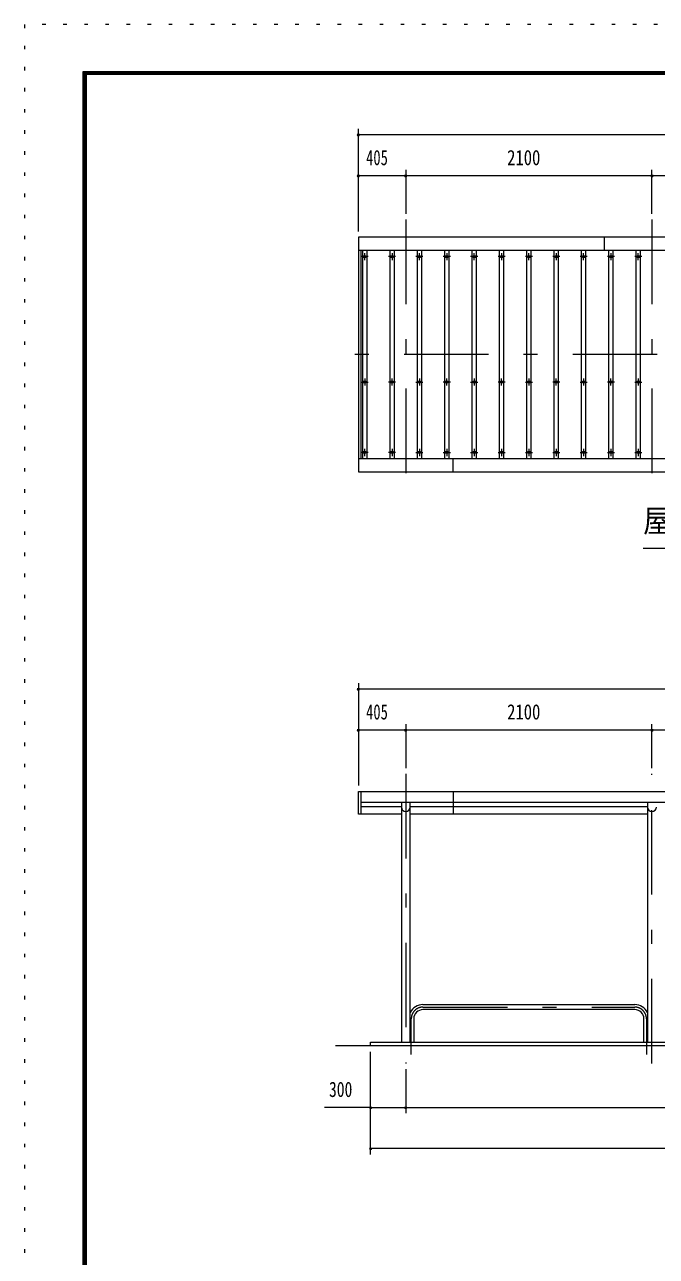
# Model space of a CAD drawing. Units: millimetres, scale not verified, with parts at other scales. Extents: x -23548 to 23548, y -10500 to 10500.
# Drawn here: x -6152 to -761, y 0 to 10500 of the extents above; entities that cross this region are included whole.
import ezdxf
from ezdxf.enums import TextEntityAlignment as Align

# ---------------------------------------------------------------- set-up
doc = ezdxf.new("R2010")
doc.units = ezdxf.units.MM
doc.header["$LTSCALE"] = 60
doc.linetypes.add('USER3', pattern=[24, 12, -5, 2, -5])
doc.linetypes.add('USER4', pattern=[3, 0.5, -2.5])
for name, color, linetype, lineweight in [('0-2_1-0BOLD', 7, 'Continuous', 18), ('0-3_1-2CENTER', 3, 'USER3', 18), ('0-4_1-4THIN', 4, 'Continuous', 18), ('0-5_1-5DIM', 3, 'Continuous', 18), ('0-C_F-F', 5, 'Continuous', 18), ('0-D_F-E_J_ADD', 5, 'USER4', 18)]:
    doc.layers.add(name, color=color, linetype=linetype, lineweight=lineweight)
doc.styles.add('ＭＳ ゴシック', font='')
doc.styles.get('ＭＳ ゴシック').set_extended_font_data('MS Gothic')

msp = doc.modelspace()

# ---------------------------------------------------------------- linework, layer by layer
at = {"layer": '0-2_1-0BOLD'}
for p, q in [((-1204.57, 8577.67), (-1204.57, 8687.67)), ((-3304.56, 8577.67), (4855.43, 8577.67)), ((-3279.56, 6797.67), (-3279.56, 8577.67)), ((4855.43, 6797.67), (-3304.56, 6797.67)), ((-2494.57, 6687.67), (-2494.57, 6797.67)), ((-3279.57, 3768.55), (-3279.57, 3962.67)), ((-2494.57, 3962.67), (-2494.57, 3768.55)), ((4830.44, 3868.72), (-3279.57, 3868.72)), ((-3279.57, 3834.18), (-2937.71, 3834.18)), ((-2937.71, 3868.72), (-2937.71, 1824.67)), ((-2861.42, 1824.67), (-2861.42, 3868.72)), ((-2861.42, 3834.18), (-837.71, 3834.18)), ((-837.71, 3868.72), (-837.71, 1824.67)), ((-837.71, 3768.55), (-2861.42, 3768.55)), ((-2753.21, 2146.02), (-945.91, 2146.02)), ((-945.91, 2103.32), (-2753.21, 2103.32)), ((-2831.86, 2024.67), (-2831.86, 1824.67)), ((-867.26, 1824.67), (-867.26, 2024.67)), ((5050.44, 1794.67), (-3499.57, 1794.67))]:
    msp.add_line(p, q, dxfattribs=at)
msp.add_lwpolyline([(4855.43, 6687.67), (4855.43, 8687.67), (-3304.56, 8687.67), (-3304.56, 6687.67)], close=True, dxfattribs=at)
for points in [[(-2937.71, 3768.55), (-3304.56, 3768.55), (-3304.56, 3962.67), (4855.44, 3962.67), (4855.44, 3768.55), (4488.59, 3768.55)], [(-3199.57, 1794.67), (-3199.57, 1824.67), (4750.44, 1824.67), (4750.44, 1794.67)]]:
    msp.add_lwpolyline(points, dxfattribs=at)
for centre in [(-3249.57, 8522.67), (-3016.23, 8522.67), (-2782.9, 8522.67), (-2549.57, 8522.67), (-2316.23, 8522.67), (-2082.9, 8522.67), (-1849.57, 8522.67), (-1616.23, 8522.67), (-1382.9, 8522.67), (-1149.57, 8522.67), (-916.23, 8522.67), (-3249.57, 7452.68), (-3016.23, 7452.68), (-2782.9, 7452.68), (-2549.57, 7452.68), (-2316.23, 7452.68), (-2082.9, 7452.68), (-1849.57, 7452.68), (-1616.23, 7452.68), (-1382.9, 7452.68), (-1149.57, 7452.68), (-916.23, 7452.68), (-3249.57, 6852.68), (-3016.23, 6852.68), (-2782.9, 6852.68), (-2549.57, 6852.68), (-2316.23, 6852.68), (-2082.9, 6852.68), (-1849.57, 6852.68), (-1616.23, 6852.68), (-1382.9, 6852.68), (-1149.57, 6852.68), (-916.23, 6852.68)]:
    msp.add_circle(centre, 10, dxfattribs=at)
for centre, radius, start, end in [((-2899.57, 3830.56), 38.15, 180, 0), ((-799.57, 3830.56), 38.15, 180, 0), ((-2753.21, 2024.67), 121.35, 90, 153.08894), ((-2753.21, 2024.67), 78.65, 90, 180), ((-945.91, 2024.67), 121.35, 26.92177, 90), ((-945.91, 2024.67), 78.65, 0, 90)]:
    msp.add_arc(centre, radius, start, end, dxfattribs=at)
at = {"layer": '0-3_1-2CENTER'}
for p, q in [((-2899.57, 8837.68), (-2899.57, 6537.67)), ((-799.57, 8837.68), (-799.57, 6537.67)), ((-3219.57, 8522.67), (-3279.57, 8522.67)), ((-3249.57, 8492.68), (-3249.57, 8552.68)), ((-2986.24, 8522.67), (-3046.23, 8522.67)), ((-3016.23, 8552.68), (-3016.23, 8492.68)), ((-2752.9, 8522.67), (-2812.9, 8522.67)), ((-2782.9, 8492.68), (-2782.9, 8552.68)), ((-2519.57, 8522.67), (-2579.57, 8522.67)), ((-2549.57, 8552.68), (-2549.57, 8492.68)), ((-2286.24, 8522.67), (-2346.23, 8522.67)), ((-2316.23, 8492.68), (-2316.23, 8552.68)), ((-2052.9, 8522.67), (-2112.9, 8522.67)), ((-2082.9, 8552.68), (-2082.9, 8492.68)), ((-1819.57, 8522.67), (-1879.57, 8522.67)), ((-1849.57, 8492.68), (-1849.57, 8552.68)), ((-1586.24, 8522.67), (-1646.23, 8522.67)), ((-1616.23, 8552.68), (-1616.23, 8492.68)), ((-1352.9, 8522.67), (-1412.9, 8522.67)), ((-1382.9, 8492.68), (-1382.9, 8552.68)), ((-1119.57, 8522.67), (-1179.57, 8522.67)), ((-1149.57, 8552.68), (-1149.57, 8492.68)), ((-886.24, 8522.67), (-946.23, 8522.67)), ((-916.23, 8492.68), (-916.23, 8552.68)), ((5005.43, 7687.67), (-3454.56, 7687.67)), ((-3249.57, 7482.68), (-3249.57, 7422.67)), ((-3016.23, 7422.67), (-3016.23, 7482.68)), ((-2782.9, 7482.68), (-2782.9, 7422.67)), ((-2549.57, 7422.67), (-2549.57, 7482.68)), ((-2316.23, 7482.68), (-2316.23, 7422.67)), ((-2082.9, 7422.67), (-2082.9, 7482.68)), ((-1849.57, 7482.68), (-1849.57, 7422.67)), ((-1616.23, 7422.67), (-1616.23, 7482.68)), ((-1382.9, 7482.68), (-1382.9, 7422.67)), ((-1149.57, 7422.67), (-1149.57, 7482.68)), ((-916.23, 7482.68), (-916.23, 7422.67)), ((-3279.57, 7452.68), (-3219.57, 7452.68)), ((-2986.24, 7452.68), (-3046.23, 7452.68)), ((-2812.9, 7452.68), (-2752.9, 7452.68)), ((-2519.57, 7452.68), (-2579.57, 7452.68)), ((-2346.23, 7452.68), (-2286.24, 7452.68)), ((-2052.9, 7452.68), (-2112.9, 7452.68)), ((-1879.57, 7452.68), (-1819.57, 7452.68)), ((-1586.24, 7452.68), (-1646.23, 7452.68)), ((-1412.9, 7452.68), (-1352.9, 7452.68)), ((-1119.57, 7452.68), (-1179.57, 7452.68)), ((-946.23, 7452.68), (-886.24, 7452.68)), ((-3219.57, 6852.68), (-3279.57, 6852.68)), ((-3249.57, 6822.68), (-3249.57, 6882.68)), ((-2986.24, 6852.68), (-3046.23, 6852.68)), ((-3016.23, 6882.68), (-3016.23, 6822.68)), ((-2812.9, 6852.68), (-2752.9, 6852.68)), ((-2782.9, 6882.68), (-2782.9, 6822.68)), ((-2579.57, 6852.68), (-2519.57, 6852.68)), ((-2549.57, 6882.68), (-2549.57, 6822.68)), ((-2346.23, 6852.68), (-2286.24, 6852.68)), ((-2316.23, 6882.68), (-2316.23, 6822.68)), ((-2112.9, 6852.68), (-2052.9, 6852.68)), ((-2082.9, 6882.68), (-2082.9, 6822.68)), ((-1879.57, 6852.68), (-1819.57, 6852.68)), ((-1849.57, 6882.68), (-1849.57, 6822.68)), ((-1646.23, 6852.68), (-1586.24, 6852.68)), ((-1616.23, 6882.68), (-1616.23, 6822.68)), ((-1412.9, 6852.68), (-1352.9, 6852.68)), ((-1382.9, 6882.68), (-1382.9, 6822.68)), ((-1179.57, 6852.68), (-1119.57, 6852.68)), ((-1149.57, 6882.68), (-1149.57, 6822.68)), ((-946.23, 6852.68), (-886.24, 6852.68)), ((-916.23, 6882.68), (-916.23, 6822.68)), ((-2899.57, 4112.67), (-2899.57, 1644.67)), ((-799.57, 1644.67), (-799.57, 4112.67)), ((-2753.21, 2124.67), (-945.91, 2124.67)), ((-2853.21, 1719.67), (-2853.21, 2024.67)), ((-845.91, 2024.67), (-845.91, 1719.67))]:
    msp.add_line(p, q, dxfattribs=at)
for centre, start, end in [((-2753.21, 2024.67), 90, 180), ((-945.91, 2024.67), 0, 90)]:
    msp.add_arc(centre, 100, start, end, dxfattribs=at)
at = {"layer": '0-4_1-4THIN'}
for p, q in [((-3269.57, 8577.68), (-3269.57, 6797.68)), ((-3229.57, 6797.68), (-3229.57, 8577.68)), ((-3036.24, 8577.68), (-3036.24, 6797.68)), ((-2996.24, 6797.68), (-2996.24, 8577.68)), ((-2802.9, 8577.68), (-2802.9, 6797.68)), ((-2762.9, 6797.68), (-2762.9, 8577.68)), ((-2569.57, 8577.68), (-2569.57, 6797.68)), ((-2529.57, 6797.68), (-2529.57, 8577.68)), ((-2336.24, 8577.68), (-2336.24, 6797.68)), ((-2296.24, 6797.68), (-2296.24, 8577.68)), ((-2102.9, 8577.68), (-2102.9, 6797.68)), ((-2062.9, 6797.68), (-2062.9, 8577.68)), ((-1869.57, 8577.68), (-1869.57, 6797.68)), ((-1829.57, 6797.68), (-1829.57, 8577.68)), ((-1636.24, 8577.68), (-1636.24, 6797.68)), ((-1596.24, 6797.68), (-1596.24, 8577.68)), ((-1402.9, 8577.68), (-1402.9, 6797.68)), ((-1362.9, 6797.68), (-1362.9, 8577.68)), ((-1169.57, 8577.68), (-1169.57, 6797.68)), ((-1129.57, 6797.68), (-1129.57, 8577.68)), ((-936.24, 8577.68), (-936.24, 6797.68)), ((-896.24, 6797.68), (-896.24, 8577.68))]:
    msp.add_line(p, q, dxfattribs=at)
at = {"layer": '0-5_1-5DIM'}
for p, q in [((-3294.56, 9562.67), (-3314.56, 9562.67)), ((-3304.56, 8737.67), (-3304.56, 9612.67)), ((-3304.56, 9562.67), (4855.44, 9562.67)), ((-2899.57, 9262.68), (-2899.57, 8887.68)), ((-799.57, 8887.68), (-799.57, 9262.68)), ((-3294.56, 9212.68), (-3314.56, 9212.68)), ((-3304.56, 9212.68), (-2899.57, 9212.68)), ((-2889.57, 9212.68), (-2909.57, 9212.68)), ((-2899.57, 9212.68), (-799.57, 9212.68)), ((-789.57, 9212.68), (-809.57, 9212.68)), ((-799.57, 9212.68), (1650.44, 9212.68)), ((-874.56, 6037.67), (2425.44, 6037.67)), ((-3294.56, 4837.67), (-3314.56, 4837.67)), ((-3304.56, 4887.67), (-3304.56, 4012.67)), ((-3304.56, 4837.67), (4855.44, 4837.67)), ((-2899.57, 4537.67), (-2899.57, 4162.67)), ((-799.57, 4162.67), (-799.57, 4537.67)), ((-3294.56, 4487.67), (-3314.56, 4487.67)), ((-3304.56, 4487.67), (-2899.57, 4487.67)), ((-2889.57, 4487.67), (-2909.57, 4487.67)), ((-2899.57, 4487.67), (-799.57, 4487.67)), ((-789.57, 4487.67), (-809.57, 4487.67)), ((-799.57, 4487.67), (1650.44, 4487.67)), ((-3199.57, 869.67), (-3199.57, 1744.67)), ((-2899.57, 1594.67), (-2899.57, 1219.67)), ((-3199.57, 1269.67), (-3592.07, 1269.67)), ((-3189.57, 1269.67), (-3209.57, 1269.67)), ((-3199.57, 1269.67), (-2899.57, 1269.67)), ((-2889.57, 1269.67), (-2909.57, 1269.67)), ((-2899.57, 1269.67), (4450.44, 1269.67)), ((-3189.57, 919.67), (-3209.57, 919.67)), ((4750.44, 919.67), (-3199.57, 919.67))]:
    msp.add_line(p, q, dxfattribs=at)
for centre in [(-3304.56, 9562.67), (-3304.56, 9212.68), (-2899.57, 9212.68), (-799.57, 9212.68), (-3304.56, 4837.67), (-3304.56, 4487.67), (-2899.57, 4487.67), (-799.57, 4487.67), (-3199.57, 1269.67), (-2899.57, 1269.67), (-3199.57, 919.67)]:
    msp.add_arc(centre, 10, 180, 0, dxfattribs=at)
at = {"layer": '0-C_F-F'}
for points in [[(23047.78, -10000), (-5652.22, -10000), (-5652.22, 10100), (23047.78, 10100)], [(23045.28, -9997.5), (-5649.72, -9997.5), (-5649.72, 10097.5), (23045.28, 10097.5)], [(23042.78, -9995), (23042.78, 10095), (-5647.22, 10095), (-5647.22, -9995)], [(23040.28, -9992.5), (-5644.72, -9992.5), (-5644.72, 10092.5), (23040.28, 10092.5)], [(23037.78, -9990), (23037.78, 10090), (-5642.22, 10090), (-5642.22, -9990)], [(23035.28, -9987.5), (-5639.72, -9987.5), (-5639.72, 10087.5), (23035.28, 10087.5)], [(23032.78, -9985), (-5637.22, -9985), (-5637.22, 10085), (23032.78, 10085)], [(23030.28, -9982.5), (23030.28, 10082.5), (-5634.72, 10082.5), (-5634.72, -9982.5)], [(23027.78, -9980), (-5632.22, -9980), (-5632.22, 10080), (23027.78, 10080)], [(23025.28, -9977.5), (-5629.72, -9977.5), (-5629.72, 10077.5), (23025.28, 10077.5)], [(23022.78, -9975), (23022.78, 10075), (-5627.22, 10075), (-5627.22, -9975)]]:
    msp.add_lwpolyline(points, close=True, dxfattribs=at)
at = {"layer": '0-D_F-E_J_ADD'}
msp.add_lwpolyline([(23547.78, -10500), (23547.78, 10500), (-6152.22, 10500), (-6152.22, -10500)], close=True, dxfattribs=at)

# ---------------------------------------------------------------- texts
at = {"layer": '0-5_1-5DIM', "color": 7, "style": 'ＭＳ ゴシック'}
for s, height, width, p in [('405', 130.2, 0.7, (-3238.45, 9262.68)), ('2100', 130.2, 0.8, (-2034.95, 9262.68)), ('屋根伏図\u3000Ｓ＝１／５０', 195.4, 0.9, (-874.56, 6114.32)), ('405', 130.2, 0.7, (-3238.45, 4537.67)), ('2100', 130.2, 0.8, (-2034.95, 4537.67)), ('300', 130.2, 0.75, (-3554.92, 1319.67))]:
    msp.add_text(s, height=height, dxfattribs=dict(at, width=width)).set_placement(p, align=Align.BOTTOM_LEFT)

doc.saveas('drawing.dxf')
